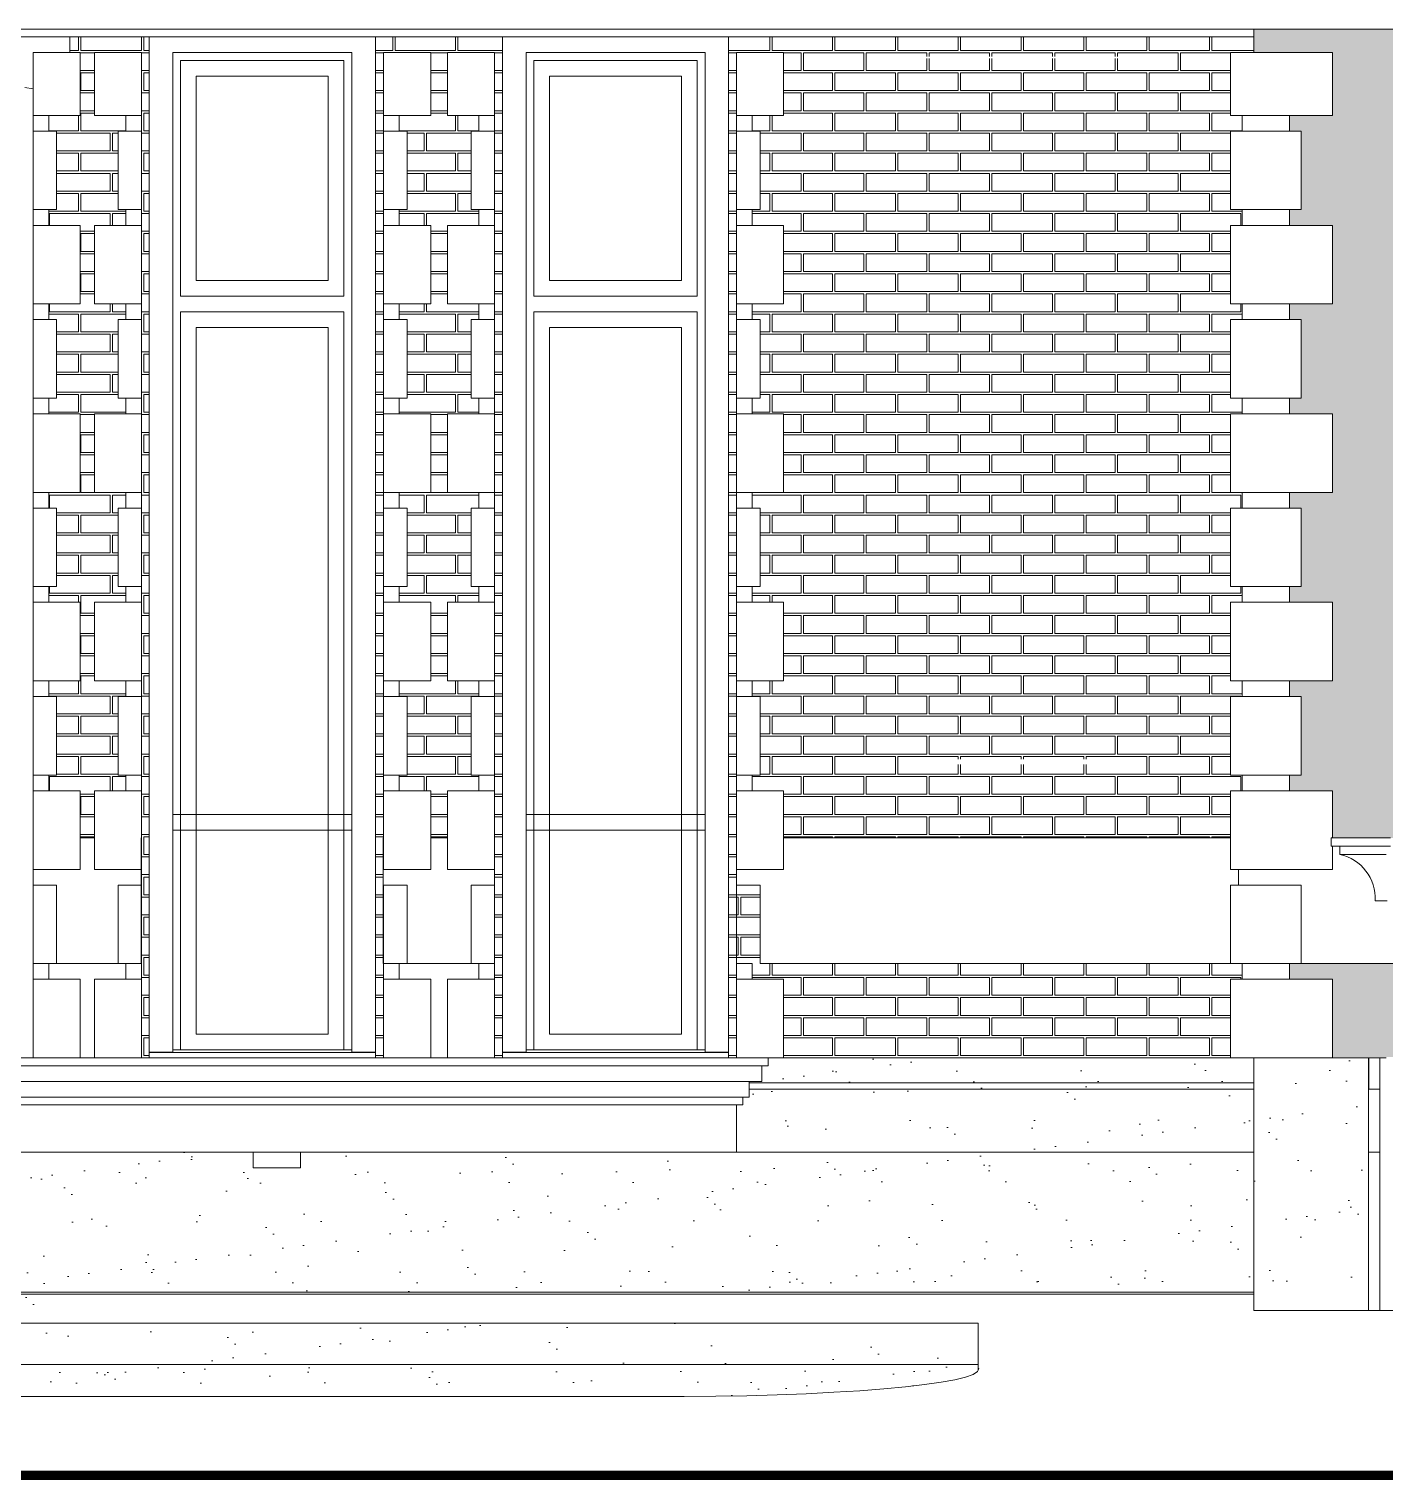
# Model space of a CAD drawing. Header units: millimetres. Extents: x 1177761 to 1329492, y 746793 to 827002.
# Drawn here: x 1187427 to 1191743, y 810381 to 815000 of the extents above; entities that cross this region are included whole.
import ezdxf

# ---------------------------------------------------------------- set-up
doc = ezdxf.new("R2010")
doc.units = ezdxf.units.MM
doc.layers.add('wall', color=5, linetype='Continuous', lineweight=30)
pattern_1 = [(0, (-270908.16, 1431884.34), (100, 64), [192.5, -7.5]), (0, (-271008.16, 1431891.84), (100, 64), [192.5, -7.5]), (90, (-270908.16, 1431884.34), (-100, 64), [-71.5, 56.5]), (90, (-270915.66, 1431884.34), (-100, 64), [-71.5, 56.5])]

msp = doc.modelspace()

# ---------------------------------------------------------------- hatches: boundary and pattern name
at = {"layer": 'wall', "lineweight": 20, "ltscale": 2}
h = msp.add_hatch(dxfattribs=at)
h.set_pattern_fill('AR18', color=251, scale=20, style=0)
h.set_pattern_definition(pattern_1)
h.paths.add_polyline_path([(1196956.4, 814074.8), (1196993.9, 814074.8), (1196993.9, 814124.8), (1196856.4, 814124.8), (1196856.4, 814374.8), (1196993.9, 814374.8), (1196993.9, 814424.8), (1196956.4, 814424.8), (1196956.4, 814674.8), (1196993.9, 814674.8), (1196993.9, 814724.8), (1196856.4, 814724.8), (1196856.4, 814924.8), (1197106.2, 814924.8), (1197106.2, 814999.8), (1196331.3, 814999.8), (1196331.3, 814924.8), (1196357, 814924.8), (1196432.2, 814924.8), (1196432.2, 814824.8), (1196360.5, 814824.8), (1196360.5, 814774.8), (1196394.6, 814774.8), (1196394.6, 814524.8), (1196360.5, 814524.8), (1196360.5, 814474.8), (1196432.2, 814474.8), (1196432.2, 814224.8), (1196360.5, 814224.8), (1196360.5, 814174.8), (1196394.6, 814174.8), (1196394.6, 813924.8), (1196360.5, 813924.8), (1196360.5, 813874.8), (1196432.2, 813874.8), (1196432.2, 813624.8), (1196360.5, 813624.8), (1196360.5, 813574.8), (1196394.6, 813574.8), (1196394.6, 813324.8), (1196360.5, 813324.8), (1196360.5, 813274.8), (1196432.2, 813274.8), (1196432.2, 813024.8), (1196360.5, 813024.8), (1196360.5, 812974.8), (1196394.6, 812974.8), (1196394.6, 812724.8), (1196360.5, 812724.8), (1196360.5, 812674.8), (1196432.2, 812674.8), (1196432.2, 812424.8), (1196434.1, 812424.8), (1196464.1, 812424.8), (1196493.2, 812424.8), (1196521.4, 812424.8), (1196548.8, 812424.8), (1196575.2, 812424.8), (1196600.7, 812424.8), (1196625.3, 812424.8), (1196649, 812424.8), (1196671.7, 812424.8), (1196693.5, 812424.8), (1196714.3, 812424.8), (1196734.2, 812424.8), (1196753.1, 812424.8), (1196771, 812424.8), (1196787.9, 812424.8), (1196803.9, 812424.8), (1196818.8, 812424.8), (1196832.7, 812424.8), (1196845.6, 812424.8), (1196856.4, 812424.8), (1196856.4, 812574.8), (1196993.9, 812574.8), (1196993.9, 812624.8), (1196956.4, 812624.8), (1196956.4, 812874.8), (1196993.9, 812874.8), (1196993.9, 812924.8), (1196856.4, 812924.8), (1196856.4, 813174.8), (1196993.9, 813174.8), (1196993.9, 813224.8), (1196956.4, 813224.8), (1196956.4, 813474.8), (1196993.9, 813474.8), (1196993.9, 813524.8), (1196856.4, 813524.8), (1196856.4, 813774.8), (1196993.9, 813774.8), (1196993.9, 813824.8), (1196956.4, 813824.8)])
h.paths.add_polyline_path([(1196856.4, 811974.8), (1196993.9, 811974.8), (1196993.9, 812024.8), (1196956.4, 812024.8), (1196636.5, 812024.8), (1195955, 812024.8, -0.044288), (1195822.7, 811727.8), (1196856.4, 811727.8)])
h.paths.add_polyline_path([(1195955, 812024.8), (1195488.4, 812024.8), (1195463.4, 812024.8), (1195299.4, 812024.8), (1195299.4, 811974.8), (1195400.1, 811974.8), (1195400.1, 811727.8), (1195822.7, 811727.8, 0.044288)])
h.paths.add_polyline_path([(1195454.2, 813574.8), (1195478.3, 813574.8), (1195487.4, 813574.8), (1195487.4, 813624.8), (1195413.4, 813624.8), (1195400.1, 813624.8), (1195400.1, 813524.8), (1195299.4, 813524.8), (1195299.4, 813474.8), (1195333, 813474.8), (1195333, 813224.8), (1195299.4, 813224.8), (1195299.4, 813174.8), (1195388.3, 813174.8), (1195388.3, 813274.8), (1195413.4, 813274.8), (1195487.4, 813274.8), (1195487.4, 813324.8), (1195478.3, 813324.8), (1195454.2, 813324.8)])
h.paths.add_polyline_path([(1195454.2, 812974.8), (1195478.3, 812974.8), (1195487.4, 812974.8), (1195487.4, 813024.8), (1195413.4, 813024.8), (1195400.1, 813024.8), (1195400.1, 812924.8), (1195299.4, 812924.8), (1195299.4, 812874.8), (1195333, 812874.8), (1195333, 812624.8), (1195299.4, 812624.8), (1195299.4, 812574.8), (1195388.3, 812574.8), (1195388.3, 812674.8), (1195413.4, 812674.8), (1195487.4, 812674.8), (1195487.4, 812724.8), (1195478.3, 812724.8), (1195454.2, 812724.8)])
h.paths.add_polyline_path([(1195454.2, 814174.8), (1195478.3, 814174.8), (1195487.4, 814174.8), (1195487.4, 814224.8), (1195413.4, 814224.8), (1195400.1, 814224.8), (1195400.1, 814124.8), (1195299.4, 814124.8), (1195299.4, 814074.8), (1195333, 814074.8), (1195333, 813824.8), (1195299.4, 813824.8), (1195299.4, 813774.8), (1195388.3, 813774.8), (1195388.3, 813874.8), (1195413.4, 813874.8), (1195487.4, 813874.8), (1195487.4, 813924.8), (1195478.3, 813924.8), (1195454.2, 813924.8)])
h.paths.add_polyline_path([(1195454.2, 814774.8), (1195478.3, 814774.8), (1195487.4, 814774.8), (1195487.4, 814824.8), (1195413.4, 814824.8), (1195400.1, 814824.8), (1195400.1, 814724.8), (1195299.4, 814724.8), (1195299.4, 814674.8), (1195333, 814674.8), (1195333, 814424.8), (1195299.4, 814424.8), (1195299.4, 814374.8), (1195388.3, 814374.8), (1195388.3, 814474.8), (1195413.4, 814474.8), (1195487.4, 814474.8), (1195487.4, 814524.8), (1195478.3, 814524.8), (1195454.2, 814524.8)])
h.paths.add_polyline_path([(1193099.4, 814674.8), (1193132.9, 814674.8), (1193132.9, 814724.8), (1193032.2, 814724.8), (1193032.2, 814824.8), (1193019, 814824.8), (1192945, 814824.8), (1192945, 814774.8), (1192954.1, 814774.8), (1192978.2, 814774.8), (1192978.2, 814524.8), (1192954.1, 814524.8), (1192945, 814524.8), (1192945, 814474.8), (1193019, 814474.8), (1193044, 814474.8), (1193044, 814374.8), (1193132.9, 814374.8), (1193132.9, 814424.8), (1193099.4, 814424.8)])
h.paths.add_polyline_path([(1193099.4, 814074.8), (1193132.9, 814074.8), (1193132.9, 814124.8), (1193032.2, 814124.8), (1193032.2, 814224.8), (1193019, 814224.8), (1192945, 814224.8), (1192945, 814174.8), (1192954.1, 814174.8), (1192978.2, 814174.8), (1192978.2, 813924.8), (1192954.1, 813924.8), (1192945, 813924.8), (1192945, 813874.8), (1193019, 813874.8), (1193044, 813874.8), (1193044, 813774.8), (1193132.9, 813774.8), (1193132.9, 813824.8), (1193099.4, 813824.8)])
h.paths.add_polyline_path([(1193099.4, 813474.8), (1193132.9, 813474.8), (1193132.9, 813524.8), (1193032.2, 813524.8), (1193032.2, 813624.8), (1193019, 813624.8), (1192945, 813624.8), (1192945, 813574.8), (1192954.1, 813574.8), (1192978.2, 813574.8), (1192978.2, 813324.8), (1192954.1, 813324.8), (1192945, 813324.8), (1192945, 813274.8), (1193019, 813274.8), (1193044, 813274.8), (1193044, 813174.8), (1193132.9, 813174.8), (1193132.9, 813224.8), (1193099.4, 813224.8)])
h.paths.add_polyline_path([(1193099.4, 812874.8), (1193132.9, 812874.8), (1193132.9, 812924.8), (1193032.2, 812924.8), (1193032.2, 813024.8), (1193019, 813024.8), (1192945, 813024.8), (1192945, 812974.8), (1192954.1, 812974.8), (1192978.2, 812974.8), (1192978.2, 812724.8), (1192954.1, 812724.8), (1192945, 812724.8), (1192945, 812674.8), (1193019, 812674.8), (1193044, 812674.8), (1193044, 812574.8), (1193132.9, 812574.8), (1193132.9, 812624.8), (1193099.4, 812624.8)])
h.paths.add_polyline_path([(1192071.9, 812724.8), (1192037.7, 812724.8), (1192037.7, 812974.8), (1192071.9, 812974.8), (1192071.9, 813024.8), (1192000.2, 813024.8), (1192000.2, 813274.8), (1192071.9, 813274.8), (1192071.9, 813324.8), (1192037.7, 813324.8), (1192037.7, 813574.8), (1192071.9, 813574.8), (1192071.9, 813624.8), (1192000.2, 813624.8), (1192000.2, 813874.8), (1192071.9, 813874.8), (1192071.9, 813924.8), (1192037.7, 813924.8), (1192037.7, 814174.8), (1192071.9, 814174.8), (1192071.9, 814224.8), (1192000.2, 814224.8), (1192000.2, 814474.8), (1192071.9, 814474.8), (1192071.9, 814524.8), (1192037.7, 814524.8), (1192037.7, 814774.8), (1192071.9, 814774.8), (1192071.9, 814824.8), (1192000.2, 814824.8), (1192000.2, 814924.8), (1192075.3, 814924.8), (1192101.6, 814924.8), (1192101.6, 814999.7), (1192072.2, 814999.7), (1192043.1, 814999.7), (1192014.9, 814999.7), (1191987.4, 814999.7), (1191960.8, 814999.7), (1191935.1, 814999.7), (1191910.2, 814999.7), (1191910.2, 814999.8), (1191326, 814999.8), (1191326, 814974.9), (1191326, 814924.8), (1191576.2, 814924.8), (1191576.2, 814724.8), (1191438.7, 814724.8), (1191438.7, 814674.8), (1191476.2, 814674.8), (1191476.2, 814424.8), (1191438.7, 814424.8), (1191438.7, 814374.8), (1191576.2, 814374.8), (1191576.2, 814124.8), (1191438.7, 814124.8), (1191438.7, 814074.8), (1191476.2, 814074.8), (1191476.2, 813824.8), (1191438.7, 813824.8), (1191438.7, 813774.8), (1191576.2, 813774.8), (1191576.2, 813524.8), (1191438.7, 813524.8), (1191438.7, 813474.8), (1191476.2, 813474.8), (1191476.2, 813224.8), (1191438.7, 813224.8), (1191438.7, 813174.8), (1191576.2, 813174.8), (1191576.2, 812924.8), (1191438.7, 812924.8), (1191438.7, 812874.8), (1191476.2, 812874.8), (1191476.2, 812624.8), (1191438.7, 812624.8), (1191438.7, 812574.8), (1191576.2, 812574.8), (1191576.2, 812424.8), (1191586.7, 812424.8), (1191599.6, 812424.8), (1191613.6, 812424.8), (1191628.5, 812424.8), (1191644.4, 812424.8), (1191661.3, 812424.8), (1191679.3, 812424.8), (1191698.1, 812424.8), (1191718, 812424.8), (1191738.8, 812424.8), (1191760.6, 812424.8), (1191783.4, 812424.8), (1191807, 812424.8), (1191831.6, 812424.8), (1191857.2, 812424.8), (1191883.6, 812424.8), (1191910.9, 812424.8), (1191939.1, 812424.8), (1191968.3, 812424.8), (1192000.2, 812424.8), (1192000.2, 812674.8), (1192071.9, 812674.8)])
h.paths.add_polyline_path([(1192476.2, 812024.8), (1191755.6, 812024.8), (1191476.2, 812024.8), (1191438.7, 812024.8), (1191438.7, 811974.8), (1191576.2, 811974.8), (1191576.2, 811727.8), (1192608.5, 811727.8, -0.044288)])
h.paths.add_polyline_path([(1193032.2, 811974.8), (1193132.9, 811974.8), (1193132.9, 812024.8), (1192968.1, 812024.8), (1192943.1, 812024.8), (1192476.2, 812024.8, 0.044288), (1192608.5, 811727.8), (1193032.2, 811727.8)])
h = msp.add_hatch(dxfattribs=at)
h.set_pattern_fill('AR18', color=251, scale=20, style=0)
h.set_pattern_definition(pattern_1)
h.paths.add_polyline_path([(1187710.1, 814674.8), (1187735.1, 814674.8), (1187735.1, 814724.8), (1187635.1, 814724.8), (1187635.1, 814924.8), (1187785.1, 814924.8), (1187785.1, 814724.8), (1187785.1, 814674.8), (1187785.1, 814424.8), (1187785.1, 814374.8), (1187785.1, 814124.8), (1187785.1, 814074.8), (1187785.1, 813824.8), (1187785.1, 813774.8), (1187785.1, 813524.8), (1187785.1, 813474.8), (1187785.1, 813224.8), (1187785.1, 813174.8), (1187785.1, 812924.8), (1187785.1, 812874.8), (1187785.1, 812624.8), (1187785.1, 812574.8), (1187785.1, 812324.8), (1187785.1, 812274.8), (1187785.1, 812024.8), (1187785.1, 811974.8), (1187785.1, 811727.8), (1187809, 811727.8), (1187809, 811742), (1187809, 814974.9), (1187556.2, 814974.9), (1187556.2, 814924.8), (1187589.3, 814924.8), (1187589.3, 814724.8), (1187489.3, 814724.8), (1187489.3, 814674.8), (1187514.3, 814674.8), (1187514.3, 814424.8), (1187489.3, 814424.8), (1187489.3, 814374.8), (1187589.3, 814374.8), (1187589.3, 814124.8), (1187489.3, 814124.8), (1187489.3, 814074.8), (1187514.3, 814074.8), (1187514.3, 813824.8), (1187489.3, 813824.8), (1187489.3, 813774.8), (1187589.3, 813774.8), (1187589.3, 813524.8), (1187489.3, 813524.8), (1187489.3, 813474.8), (1187514.3, 813474.8), (1187514.3, 813224.8), (1187489.3, 813224.8), (1187489.3, 813174.8), (1187589.3, 813174.8), (1187589.3, 812924.8), (1187489.3, 812924.8), (1187489.3, 812874.8), (1187514.3, 812874.8), (1187514.3, 812624.8), (1187489.3, 812624.8), (1187489.3, 812574.8), (1187589.3, 812574.8), (1187589.3, 812424.8), (1187635.1, 812424.8), (1187635.1, 812574.8), (1187735.1, 812574.8), (1187735.1, 812624.8), (1187710.1, 812624.8), (1187710.1, 812874.8), (1187735.1, 812874.8), (1187735.1, 812924.8), (1187635.1, 812924.8), (1187635.1, 813174.8), (1187735.1, 813174.8), (1187735.1, 813224.8), (1187710.1, 813224.8), (1187710.1, 813474.8), (1187735.1, 813474.8), (1187735.1, 813524.8), (1187635.1, 813524.8), (1187635.1, 813774.8), (1187735.1, 813774.8), (1187735.1, 813824.8), (1187710.1, 813824.8), (1187710.1, 814074.8), (1187735.1, 814074.8), (1187735.1, 814124.8), (1187635.1, 814124.8), (1187635.1, 814374.8), (1187735.1, 814374.8), (1187735.1, 814424.8), (1187710.1, 814424.8)])
h.paths.add_polyline_path([(1188833.6, 814674.8), (1188858.6, 814674.8), (1188858.6, 814724.8), (1188758.6, 814724.8), (1188758.6, 814924.8), (1188908.6, 814924.8), (1188908.6, 814724.8), (1188908.6, 814674.8), (1188908.6, 814424.8), (1188908.6, 814374.8), (1188908.6, 814124.8), (1188908.6, 814074.8), (1188908.6, 813824.8), (1188908.6, 813774.8), (1188908.6, 813524.8), (1188908.6, 813474.8), (1188908.6, 813224.8), (1188908.6, 813174.8), (1188908.6, 812924.8), (1188908.6, 812874.8), (1188908.6, 812624.8), (1188908.6, 812574.8), (1188908.6, 812324.8), (1188908.6, 812274.8), (1188908.6, 812024.8), (1188908.6, 811974.8), (1188908.6, 811727.8), (1188933.6, 811727.8), (1188933.6, 811742), (1188933.6, 814974.9), (1188529, 814974.9), (1188529, 811742.5), (1188529, 811727.8), (1188555.2, 811727.8), (1188555.2, 811974.8), (1188555.2, 812024.8), (1188553.8, 812024.8), (1188553.8, 812424.8), (1188555.2, 812424.8), (1188555.2, 812574.8), (1188555.2, 812624.8), (1188555.2, 812874.8), (1188555.2, 812924.8), (1188555.2, 813174.8), (1188555.2, 813224.8), (1188555.2, 813474.8), (1188555.2, 813524.8), (1188555.2, 813774.8), (1188555.2, 813824.8), (1188555.2, 814074.8), (1188555.2, 814124.8), (1188555.2, 814374.8), (1188555.2, 814424.8), (1188555.2, 814674.8), (1188555.2, 814724.8), (1188555.2, 814924.8), (1188705.2, 814924.8), (1188705.2, 814724.8), (1188605.2, 814724.8), (1188605.2, 814674.8), (1188630.2, 814674.8), (1188630.2, 814424.8), (1188605.2, 814424.8), (1188605.2, 814374.8), (1188705.2, 814374.8), (1188705.2, 814124.8), (1188605.2, 814124.8), (1188605.2, 814074.8), (1188630.2, 814074.8), (1188630.2, 813824.8), (1188605.2, 813824.8), (1188605.2, 813774.8), (1188705.2, 813774.8), (1188705.2, 813524.8), (1188605.2, 813524.8), (1188605.2, 813474.8), (1188630.2, 813474.8), (1188630.2, 813224.8), (1188605.2, 813224.8), (1188605.2, 813174.8), (1188705.2, 813174.8), (1188705.2, 812924.8), (1188605.2, 812924.8), (1188605.2, 812874.8), (1188630.2, 812874.8), (1188630.2, 812624.8), (1188605.2, 812624.8), (1188605.2, 812574.8), (1188705.2, 812574.8), (1188705.2, 812424.8), (1188758.6, 812424.8), (1188758.6, 812574.8), (1188858.6, 812574.8), (1188858.6, 812624.8), (1188833.6, 812624.8), (1188833.6, 812874.8), (1188858.6, 812874.8), (1188858.6, 812924.8), (1188758.6, 812924.8), (1188758.6, 813174.8), (1188858.6, 813174.8), (1188858.6, 813224.8), (1188833.6, 813224.8), (1188833.6, 813474.8), (1188858.6, 813474.8), (1188858.6, 813524.8), (1188758.6, 813524.8), (1188758.6, 813774.8), (1188858.6, 813774.8), (1188858.6, 813824.8), (1188833.6, 813824.8), (1188833.6, 814074.8), (1188858.6, 814074.8), (1188858.6, 814124.8), (1188758.6, 814124.8), (1188758.6, 814374.8), (1188858.6, 814374.8), (1188858.6, 814424.8), (1188833.6, 814424.8)])
h = msp.add_hatch(dxfattribs=at)
h.set_pattern_fill('AR18', color=251, scale=20, style=0)
h.set_pattern_definition(pattern_1)
h.paths.add_polyline_path([(1191251.2, 813774.8), (1191288.7, 813774.8), (1191288.7, 813824.8), (1191251.2, 813824.8), (1191251.2, 814074.8), (1191288.7, 814074.8), (1191288.7, 814124.8), (1191251.2, 814124.8), (1191251.2, 814374.8), (1191288.7, 814374.8), (1191288.7, 814424.8), (1191251.2, 814424.8), (1191251.2, 814674.8), (1191288.7, 814674.8), (1191288.7, 814724.8), (1191251.2, 814724.8), (1191251.2, 814924.8), (1191326, 814924.8), (1191326, 814974.9), (1189653.6, 814974.9), (1189653.6, 811742.5), (1189653.6, 811727.8), (1189678.7, 811727.8), (1189678.7, 811974.8), (1189678.7, 812024.8), (1189678.7, 812274.8), (1189678.7, 812324.8), (1189678.7, 812574.8), (1189678.7, 812624.8), (1189678.7, 812874.8), (1189678.7, 812924.8), (1189678.7, 813174.8), (1189678.7, 813224.8), (1189678.7, 813474.8), (1189678.7, 813524.8), (1189678.7, 813774.8), (1189678.7, 813824.8), (1189678.7, 814074.8), (1189678.7, 814124.8), (1189678.7, 814374.8), (1189678.7, 814424.8), (1189678.7, 814674.8), (1189678.7, 814724.8), (1189678.7, 814924.8), (1189828.7, 814924.8), (1189828.7, 814724.8), (1189728.7, 814724.8), (1189728.7, 814674.8), (1189753.7, 814674.8), (1189753.7, 814424.8), (1189728.7, 814424.8), (1189728.7, 814374.8), (1189828.7, 814374.8), (1189828.7, 814124.8), (1189728.7, 814124.8), (1189728.7, 814074.8), (1189753.7, 814074.8), (1189753.7, 813824.8), (1189728.7, 813824.8), (1189728.7, 813774.8), (1189828.7, 813774.8), (1189828.7, 813524.8), (1189728.7, 813524.8), (1189728.7, 813474.8), (1189753.7, 813474.8), (1189753.7, 813224.8), (1189728.7, 813224.8), (1189728.7, 813174.8), (1189828.7, 813174.8), (1189828.7, 812924.8), (1189728.7, 812924.8), (1189728.7, 812874.8), (1189753.7, 812874.8), (1189753.7, 812624.8), (1189728.7, 812624.8), (1189728.7, 812574.8), (1189828.7, 812574.8), (1189828.7, 812424.8), (1191251.2, 812424.8), (1191251.2, 812574.8), (1191288.7, 812574.8), (1191288.7, 812624.8), (1191251.2, 812624.8), (1191251.2, 812874.8), (1191288.7, 812874.8), (1191288.7, 812924.8), (1191251.2, 812924.8), (1191251.2, 813174.8), (1191288.7, 813174.8), (1191288.7, 813224.8), (1191251.2, 813224.8), (1191251.2, 813474.8), (1191288.7, 813474.8), (1191288.7, 813524.8), (1191251.2, 813524.8)])
h.paths.add_polyline_path([(1191251.2, 811974.8), (1191288.7, 811974.8), (1191288.7, 812024.8), (1191251.2, 812024.8), (1189753.7, 812024.8), (1189753.7, 812274.8), (1189678.7, 812274.8), (1189678.7, 812024.8), (1189728.7, 812024.8), (1189728.7, 811974.8), (1189828.7, 811974.8), (1189828.7, 811727.8), (1191251.2, 811727.8)], flags=17)
h.paths.add_polyline_path([(1190242.1, 812675.3), (1190890.8, 812675.3), (1190890.8, 812658.1), (1190242.1, 812658.1)], flags=16)
h.paths.add_polyline_path([(1190277.4, 814906.3), (1190893, 814906.3), (1190893, 814912.1), (1190277.4, 814912.1)], flags=16)
at = {"layer": 'wall', "lineweight": 20, "ltscale": 50}
h = msp.add_hatch(dxfattribs=at)
h.set_pattern_fill('AR-SAND', color=250, scale=5, style=0)
h.paths.add_polyline_path([(1190431.8, 810717.2), (1190445.9, 810726), (1190448.1, 810730.8), (1190448.1, 810736.7), (1190448.1, 810748.7), (1187615.6, 810748.9), (1187615.6, 810646.3), (1189461.2, 810646.3), (1189511.9, 810646.4), (1189612.6, 810647.4), (1189711.7, 810649.3), (1189808, 810652), (1189900.7, 810655.6), (1189988.7, 810660), (1190071.2, 810665.2), (1190147.4, 810671), (1190216.3, 810677.5), (1190277.4, 810684.6), (1190330, 810692.2), (1190373.5, 810700.2), (1190407.6, 810708.6)])
h.paths.add_polyline_path([(1187615.6, 810748.9), (1183415.6, 810749.1), (1183415.6, 810646.3), (1187615.6, 810646.3)])
h.paths.add_polyline_path([(1190448.1, 810880.1), (1187615.6, 810880.1), (1187615.6, 810748.9), (1190448.1, 810748.7)])
h.paths.add_polyline_path([(1187615.6, 810880.1), (1183415.6, 810880.1), (1183415.6, 810749.1), (1187615.6, 810748.9)])
h.paths.add_polyline_path([(1187615.6, 810972.5), (1183415.6, 810972.5), (1183415.6, 810880.1), (1187615.6, 810880.1)])
h.paths.add_polyline_path([(1187615.6, 811424.8), (1186669, 811424.8), (1183721.1, 811424.8), (1183721.1, 810978.9), (1187615.6, 810978.9)])
h.paths.add_polyline_path([(1183721.1, 811724.8), (1183415.6, 811724.8), (1183415.6, 810972.5), (1183721.1, 810972.5)])
h.paths.add_polyline_path([(1183415.6, 811724.8), (1183175.6, 811724.8), (1183111.1, 811724.8), (1183111.1, 810972.5), (1183415.6, 810972.5)])
h.paths.add_polyline_path([(1183111.1, 811303.8), (1182916.1, 811303.8), (1182916.1, 811246.8), (1182916.1, 811230.9), (1182916.1, 810972.5), (1183111.1, 810972.5)])
h.paths.add_polyline_path([(1183111.1, 811415.1), (1182916.1, 811415.1), (1182916.1, 811316.9), (1183111.1, 811316.9)])
h.paths.add_polyline_path([(1183111.1, 811724.8), (1182916.1, 811724.8), (1182916.1, 811415.1), (1183111.1, 811415.1)])
h.paths.add_polyline_path([(1191326, 811424.8), (1189679, 811424.8), (1188290.4, 811424.8), (1188290.4, 811374.8), (1188140.4, 811374.8), (1188140.4, 811424.8), (1187615.6, 811424.8), (1187615.6, 810978.9), (1187884, 810978.9), (1191326, 810978.9)])
h.paths.add_polyline_path([(1188290.4, 811424.8), (1188140.4, 811424.8), (1188140.4, 811374.8), (1188290.4, 811374.8)], flags=17)
h.paths.add_polyline_path([(1183415.6, 810880.1), (1181916, 810880.1), (1181916, 810749.2), (1183415.6, 810749.1)])
h = msp.add_hatch(dxfattribs=at)
h.set_pattern_fill('AR-SAND', color=250, scale=5, style=0)
h.paths.add_polyline_path([(1191326, 811624.8), (1189719, 811624.8), (1189719, 811599.8), (1189699, 811599.8), (1189699, 811574.8), (1189679, 811574.8), (1189679, 811424.8), (1191326, 811424.8)])
h.paths.add_polyline_path([(1191326, 811724.8), (1191251.2, 811724.8), (1189828.7, 811724.8), (1189779, 811724.8), (1189779, 811699.8), (1189759, 811699.8), (1189759, 811649.8), (1189719, 811649.8), (1189719, 811644.8), (1191326, 811644.8)])
h.paths.add_polyline_path([(1186669, 811574.8), (1186649, 811574.8), (1186649, 811599.8), (1186629, 811599.8), (1186629, 811624.8), (1183721.1, 811624.8), (1183721.1, 811424.8), (1186669, 811424.8)])
h.paths.add_polyline_path([(1186589, 811699.8), (1186569, 811699.8), (1186569, 811724.8), (1186518.7, 811724.8), (1183721.1, 811724.8), (1183721.1, 811624.8), (1186629, 811624.8), (1186629, 811649.8), (1186589, 811649.8)])
h.paths.add_polyline_path([(1191326, 811644.8), (1189719, 811644.8), (1189719, 811624.8), (1191326, 811624.8)])
h.paths.add_polyline_path([(1191690, 811724.8), (1191576.2, 811724.8), (1191326, 811724.8), (1191326, 811644.8), (1191326, 810972.5), (1191326, 810920), (1191690, 810920)])

# ---------------------------------------------------------------- linework, layer by layer
at = {"layer": 'wall', "color": 250, "lineweight": 20, "ltscale": 50}
for p, q in [((1191670.3, 814999.8), (1191169.2, 814999.8)), ((1191326, 814924.8), (1191326, 814999.8)), ((1187556.2, 814924.8), (1187556.2, 814974.9)), ((1187809, 811742.5), (1187809, 814974.9)), ((1188529, 814974.9), (1188529, 811742.5)), ((1188933.6, 811742.5), (1188933.6, 814974.9)), ((1189653.6, 814974.9), (1189653.6, 811742.5)), ((1187439.3, 814724.8), (1187439.3, 814924.8)), ((1187439.3, 814924.8), (1187589.3, 814924.8)), ((1187589.3, 814724.8), (1187589.3, 814924.8)), ((1187635.1, 814724.8), (1187635.1, 814924.8)), ((1187785.1, 814924.8), (1187635.1, 814924.8)), ((1187785.1, 814724.8), (1187785.1, 814924.8)), ((1187884, 814924.8), (1187884, 811742.5)), ((1188454, 814924.8), (1187884, 814924.8)), ((1188454, 811742.5), (1188454, 814924.8)), ((1188555.2, 814724.8), (1188555.2, 814924.8)), ((1188555.2, 814924.8), (1188705.2, 814924.8)), ((1188705.2, 814724.8), (1188705.2, 814924.8)), ((1188758.6, 814724.8), (1188758.6, 814924.8)), ((1188908.6, 814924.8), (1188758.6, 814924.8)), ((1188908.6, 814724.8), (1188908.6, 814924.8)), ((1189008.6, 814924.8), (1189008.6, 811742.5)), ((1189578.6, 814924.8), (1189008.6, 814924.8)), ((1189578.6, 811742.5), (1189578.6, 814924.8)), ((1189678.7, 814724.8), (1189678.7, 814924.8)), ((1189678.7, 814924.8), (1189828.7, 814924.8)), ((1189828.7, 814724.8), (1189828.7, 814924.8)), ((1191251.2, 814724.8), (1191251.2, 814924.8)), ((1191251.2, 814924.8), (1191576.2, 814924.8)), ((1191576.2, 814724.8), (1191576.2, 814924.8)), ((1187909, 814149.8), (1187909, 814899.8)), ((1187909, 814899.8), (1188429, 814899.8)), ((1188429, 814899.8), (1188429, 814149.8)), ((1189033.6, 814149.8), (1189033.6, 814899.8)), ((1189033.6, 814899.8), (1189553.6, 814899.8)), ((1189553.6, 814899.8), (1189553.6, 814149.8)), ((1187413.7, 814813.8), (1187439.3, 814808.9)), ((1188379, 814849.8), (1187959, 814849.8)), ((1187959, 814849.8), (1187959, 814199.8)), ((1188379, 814199.8), (1188379, 814849.8)), ((1189503.6, 814849.8), (1189083.6, 814849.8)), ((1189083.6, 814849.8), (1189083.6, 814199.8)), ((1189503.6, 814199.8), (1189503.6, 814849.8)), ((1187439.3, 814674.8), (1187439.3, 814724.8)), ((1187589.3, 814724.8), (1187439.3, 814724.8)), ((1187489.3, 814674.8), (1187489.3, 814724.8)), ((1187635.1, 814724.8), (1187785.1, 814724.8)), ((1187735.1, 814674.8), (1187735.1, 814724.8)), ((1187785.1, 814674.8), (1187785.1, 814724.8)), ((1188555.2, 814674.8), (1188555.2, 814724.8)), ((1188705.2, 814724.8), (1188555.2, 814724.8)), ((1188605.2, 814674.8), (1188605.2, 814724.8)), ((1188758.6, 814724.8), (1188908.6, 814724.8)), ((1188858.6, 814674.8), (1188858.6, 814724.8)), ((1188908.6, 814674.8), (1188908.6, 814724.8)), ((1189678.7, 814674.8), (1189678.7, 814724.8)), ((1189828.7, 814724.8), (1189678.7, 814724.8)), ((1189728.7, 814674.8), (1189728.7, 814724.8)), ((1191576.2, 814724.8), (1191251.2, 814724.8)), ((1191288.7, 814674.8), (1191288.7, 814724.8)), ((1191438.7, 814674.8), (1191438.7, 814724.8)), ((1187514.3, 814674.8), (1187439.3, 814674.8)), ((1187439.3, 814424.8), (1187439.3, 814674.8)), ((1187514.3, 814424.8), (1187514.3, 814674.8)), ((1187710.1, 814674.8), (1187785.1, 814674.8)), ((1187710.1, 814424.8), (1187710.1, 814674.8)), ((1187785.1, 814424.8), (1187785.1, 814674.8)), ((1188630.2, 814674.8), (1188555.2, 814674.8)), ((1188555.2, 814424.8), (1188555.2, 814674.8)), ((1188630.2, 814424.8), (1188630.2, 814674.8)), ((1188833.6, 814674.8), (1188908.6, 814674.8)), ((1188833.6, 814424.8), (1188833.6, 814674.8)), ((1188908.6, 814424.8), (1188908.6, 814674.8)), ((1189753.7, 814674.8), (1189678.7, 814674.8)), ((1189678.7, 814424.8), (1189678.7, 814674.8)), ((1189753.7, 814424.8), (1189753.7, 814674.8)), ((1191476.2, 814674.8), (1191251.2, 814674.8)), ((1191251.2, 814424.8), (1191251.2, 814674.8)), ((1191476.2, 814424.8), (1191476.2, 814674.8)), ((1187439.3, 814374.8), (1187439.3, 814424.8)), ((1187514.3, 814424.8), (1187439.3, 814424.8)), ((1187489.3, 814374.8), (1187489.3, 814424.8)), ((1187710.1, 814424.8), (1187785.1, 814424.8)), ((1187735.1, 814374.8), (1187735.1, 814424.8)), ((1187785.1, 814374.8), (1187785.1, 814424.8)), ((1188555.2, 814374.8), (1188555.2, 814424.8)), ((1188630.2, 814424.8), (1188555.2, 814424.8)), ((1188605.2, 814374.8), (1188605.2, 814424.8)), ((1188833.6, 814424.8), (1188908.6, 814424.8)), ((1188858.6, 814374.8), (1188858.6, 814424.8)), ((1188908.6, 814374.8), (1188908.6, 814424.8)), ((1189678.7, 814374.8), (1189678.7, 814424.8)), ((1189753.7, 814424.8), (1189678.7, 814424.8)), ((1189728.7, 814374.8), (1189728.7, 814424.8)), ((1191476.2, 814424.8), (1191251.2, 814424.8)), ((1191288.7, 814374.8), (1191288.7, 814424.8)), ((1191438.7, 814374.8), (1191438.7, 814424.8)), ((1187589.3, 814374.8), (1187439.3, 814374.8)), ((1187439.3, 814124.8), (1187439.3, 814374.8)), ((1187589.3, 814124.8), (1187589.3, 814374.8)), ((1187635.1, 814374.8), (1187785.1, 814374.8)), ((1187635.1, 814124.8), (1187635.1, 814374.8)), ((1187785.1, 814124.8), (1187785.1, 814374.8)), ((1188705.2, 814374.8), (1188555.2, 814374.8)), ((1188555.2, 814124.8), (1188555.2, 814374.8)), ((1188705.2, 814124.8), (1188705.2, 814374.8)), ((1188758.6, 814374.8), (1188908.6, 814374.8)), ((1188758.6, 814124.8), (1188758.6, 814374.8)), ((1188908.6, 814124.8), (1188908.6, 814374.8)), ((1189828.7, 814374.8), (1189678.7, 814374.8)), ((1189678.7, 814124.8), (1189678.7, 814374.8)), ((1189828.7, 814124.8), (1189828.7, 814374.8)), ((1191576.2, 814374.8), (1191251.2, 814374.8)), ((1191251.2, 814124.8), (1191251.2, 814374.8)), ((1191576.2, 814124.8), (1191576.2, 814374.8)), ((1187959, 814199.8), (1188379, 814199.8)), ((1189083.6, 814199.8), (1189503.6, 814199.8)), ((1187439.3, 814074.8), (1187439.3, 814124.8)), ((1187589.3, 814124.8), (1187439.3, 814124.8)), ((1187489.3, 814074.8), (1187489.3, 814124.8)), ((1187635.1, 814124.8), (1187785.1, 814124.8)), ((1187735.1, 814074.8), (1187735.1, 814124.8)), ((1187785.1, 814074.8), (1187785.1, 814124.8)), ((1188429, 814149.8), (1187909, 814149.8)), ((1188555.2, 814074.8), (1188555.2, 814124.8)), ((1188705.2, 814124.8), (1188555.2, 814124.8)), ((1188605.2, 814074.8), (1188605.2, 814124.8)), ((1188758.6, 814124.8), (1188908.6, 814124.8)), ((1188858.6, 814074.8), (1188858.6, 814124.8)), ((1188908.6, 814074.8), (1188908.6, 814124.8)), ((1189553.6, 814149.8), (1189033.6, 814149.8)), ((1189678.7, 814074.8), (1189678.7, 814124.8)), ((1189828.7, 814124.8), (1189678.7, 814124.8)), ((1189728.7, 814074.8), (1189728.7, 814124.8)), ((1191576.2, 814124.8), (1191251.2, 814124.8)), ((1191288.7, 814074.8), (1191288.7, 814124.8)), ((1191438.7, 814074.8), (1191438.7, 814124.8)), ((1187514.3, 814074.8), (1187439.3, 814074.8)), ((1187439.3, 813824.8), (1187439.3, 814074.8)), ((1187514.3, 813824.8), (1187514.3, 814074.8)), ((1187710.1, 814074.8), (1187785.1, 814074.8)), ((1187710.1, 813824.8), (1187710.1, 814074.8)), ((1187785.1, 813824.8), (1187785.1, 814074.8)), ((1187909, 811749.8), (1187909, 814099.8)), ((1187909, 814099.8), (1188429, 814099.8)), ((1188429, 814099.8), (1188429, 811749.8)), ((1188630.2, 814074.8), (1188555.2, 814074.8)), ((1188555.2, 813824.8), (1188555.2, 814074.8)), ((1188630.2, 813824.8), (1188630.2, 814074.8)), ((1188833.6, 814074.8), (1188908.6, 814074.8)), ((1188833.6, 813824.8), (1188833.6, 814074.8)), ((1188908.6, 813824.8), (1188908.6, 814074.8)), ((1189033.6, 811749.8), (1189033.6, 814099.8)), ((1189033.6, 814099.8), (1189553.6, 814099.8)), ((1189553.6, 814099.8), (1189553.6, 811749.8)), ((1189753.7, 814074.8), (1189678.7, 814074.8)), ((1189678.7, 813824.8), (1189678.7, 814074.8)), ((1189753.7, 813824.8), (1189753.7, 814074.8)), ((1191476.2, 814074.8), (1191251.2, 814074.8)), ((1191251.2, 813824.8), (1191251.2, 814074.8)), ((1191476.2, 813824.8), (1191476.2, 814074.8)), ((1188379, 814049.8), (1187959, 814049.8)), ((1187959, 814049.8), (1187959, 811799.8)), ((1188379, 811799.8), (1188379, 814049.8)), ((1189503.6, 814049.8), (1189083.6, 814049.8)), ((1189083.6, 814049.8), (1189083.6, 811799.8)), ((1189503.6, 811799.8), (1189503.6, 814049.8)), ((1187439.3, 813774.8), (1187439.3, 813824.8)), ((1187514.3, 813824.8), (1187439.3, 813824.8)), ((1187489.3, 813774.8), (1187489.3, 813824.8)), ((1187710.1, 813824.8), (1187785.1, 813824.8)), ((1187735.1, 813774.8), (1187735.1, 813824.8)), ((1187785.1, 813774.8), (1187785.1, 813824.8)), ((1188555.2, 813774.8), (1188555.2, 813824.8)), ((1188630.2, 813824.8), (1188555.2, 813824.8)), ((1188605.2, 813774.8), (1188605.2, 813824.8)), ((1188833.6, 813824.8), (1188908.6, 813824.8)), ((1188858.6, 813774.8), (1188858.6, 813824.8)), ((1188908.6, 813774.8), (1188908.6, 813824.8)), ((1189678.7, 813774.8), (1189678.7, 813824.8)), ((1189753.7, 813824.8), (1189678.7, 813824.8)), ((1189728.7, 813774.8), (1189728.7, 813824.8)), ((1191476.2, 813824.8), (1191251.2, 813824.8)), ((1191288.7, 813774.8), (1191288.7, 813824.8)), ((1191438.7, 813774.8), (1191438.7, 813824.8)), ((1187589.3, 813774.8), (1187439.3, 813774.8)), ((1187439.3, 813524.8), (1187439.3, 813774.8)), ((1187589.3, 813524.8), (1187589.3, 813774.8)), ((1187635.1, 813774.8), (1187785.1, 813774.8)), ((1187635.1, 813524.8), (1187635.1, 813774.8)), ((1187785.1, 813524.8), (1187785.1, 813774.8)), ((1188705.2, 813774.8), (1188555.2, 813774.8)), ((1188555.2, 813524.8), (1188555.2, 813774.8)), ((1188705.2, 813524.8), (1188705.2, 813774.8)), ((1188758.6, 813774.8), (1188908.6, 813774.8)), ((1188758.6, 813524.8), (1188758.6, 813774.8)), ((1188908.6, 813524.8), (1188908.6, 813774.8)), ((1189828.7, 813774.8), (1189678.7, 813774.8)), ((1189678.7, 813524.8), (1189678.7, 813774.8)), ((1189828.7, 813524.8), (1189828.7, 813774.8)), ((1191576.2, 813774.8), (1191251.2, 813774.8)), ((1191251.2, 813524.8), (1191251.2, 813774.8)), ((1191576.2, 813524.8), (1191576.2, 813774.8)), ((1187439.3, 813474.8), (1187439.3, 813524.8)), ((1187589.3, 813524.8), (1187439.3, 813524.8)), ((1187489.3, 813474.8), (1187489.3, 813524.8)), ((1187635.1, 813524.8), (1187785.1, 813524.8)), ((1187735.1, 813474.8), (1187735.1, 813524.8)), ((1187785.1, 813474.8), (1187785.1, 813524.8)), ((1188555.2, 813474.8), (1188555.2, 813524.8)), ((1188705.2, 813524.8), (1188555.2, 813524.8)), ((1188605.2, 813474.8), (1188605.2, 813524.8)), ((1188758.6, 813524.8), (1188908.6, 813524.8)), ((1188858.6, 813474.8), (1188858.6, 813524.8)), ((1188908.6, 813474.8), (1188908.6, 813524.8)), ((1189678.7, 813474.8), (1189678.7, 813524.8)), ((1189828.7, 813524.8), (1189678.7, 813524.8)), ((1189728.7, 813474.8), (1189728.7, 813524.8)), ((1191576.2, 813524.8), (1191251.2, 813524.8)), ((1191288.7, 813474.8), (1191288.7, 813524.8)), ((1191438.7, 813474.8), (1191438.7, 813524.8)), ((1187514.3, 813474.8), (1187439.3, 813474.8)), ((1187439.3, 813224.8), (1187439.3, 813474.8)), ((1187514.3, 813224.8), (1187514.3, 813474.8)), ((1187710.1, 813474.8), (1187785.1, 813474.8)), ((1187710.1, 813224.8), (1187710.1, 813474.8)), ((1187785.1, 813224.8), (1187785.1, 813474.8)), ((1188630.2, 813474.8), (1188555.2, 813474.8)), ((1188555.2, 813224.8), (1188555.2, 813474.8)), ((1188630.2, 813224.8), (1188630.2, 813474.8)), ((1188833.6, 813474.8), (1188908.6, 813474.8)), ((1188833.6, 813224.8), (1188833.6, 813474.8)), ((1188908.6, 813224.8), (1188908.6, 813474.8)), ((1189753.7, 813474.8), (1189678.7, 813474.8)), ((1189678.7, 813224.8), (1189678.7, 813474.8)), ((1189753.7, 813224.8), (1189753.7, 813474.8)), ((1191476.2, 813474.8), (1191251.2, 813474.8)), ((1191251.2, 813224.8), (1191251.2, 813474.8)), ((1191476.2, 813224.8), (1191476.2, 813474.8)), ((1187439.3, 813174.8), (1187439.3, 813224.8)), ((1187514.3, 813224.8), (1187439.3, 813224.8)), ((1187489.3, 813174.8), (1187489.3, 813224.8)), ((1187710.1, 813224.8), (1187785.1, 813224.8)), ((1187735.1, 813174.8), (1187735.1, 813224.8)), ((1187785.1, 813174.8), (1187785.1, 813224.8)), ((1188555.2, 813174.8), (1188555.2, 813224.8)), ((1188630.2, 813224.8), (1188555.2, 813224.8)), ((1188605.2, 813174.8), (1188605.2, 813224.8)), ((1188833.6, 813224.8), (1188908.6, 813224.8)), ((1188858.6, 813174.8), (1188858.6, 813224.8)), ((1188908.6, 813174.8), (1188908.6, 813224.8)), ((1189678.7, 813174.8), (1189678.7, 813224.8)), ((1189753.7, 813224.8), (1189678.7, 813224.8)), ((1189728.7, 813174.8), (1189728.7, 813224.8)), ((1191476.2, 813224.8), (1191251.2, 813224.8)), ((1191288.7, 813174.8), (1191288.7, 813224.8)), ((1191438.7, 813174.8), (1191438.7, 813224.8)), ((1187589.3, 813174.8), (1187439.3, 813174.8)), ((1187439.3, 812924.8), (1187439.3, 813174.8)), ((1187589.3, 812924.8), (1187589.3, 813174.8)), ((1187635.1, 813174.8), (1187785.1, 813174.8)), ((1187635.1, 812924.8), (1187635.1, 813174.8)), ((1187785.1, 812924.8), (1187785.1, 813174.8)), ((1188705.2, 813174.8), (1188555.2, 813174.8)), ((1188555.2, 812924.8), (1188555.2, 813174.8)), ((1188705.2, 812924.8), (1188705.2, 813174.8)), ((1188758.6, 813174.8), (1188908.6, 813174.8)), ((1188758.6, 812924.8), (1188758.6, 813174.8)), ((1188908.6, 812924.8), (1188908.6, 813174.8)), ((1189828.7, 813174.8), (1189678.7, 813174.8)), ((1189678.7, 812924.8), (1189678.7, 813174.8)), ((1189828.7, 812924.8), (1189828.7, 813174.8)), ((1191576.2, 813174.8), (1191251.2, 813174.8)), ((1191251.2, 812924.8), (1191251.2, 813174.8)), ((1191576.2, 812924.8), (1191576.2, 813174.8)), ((1187439.3, 812874.8), (1187439.3, 812924.8)), ((1187589.3, 812924.8), (1187439.3, 812924.8)), ((1187489.3, 812874.8), (1187489.3, 812924.8)), ((1187635.1, 812924.8), (1187785.1, 812924.8)), ((1187735.1, 812874.8), (1187735.1, 812924.8)), ((1187785.1, 812874.8), (1187785.1, 812924.8)), ((1188555.2, 812874.8), (1188555.2, 812924.8)), ((1188705.2, 812924.8), (1188555.2, 812924.8)), ((1188605.2, 812874.8), (1188605.2, 812924.8)), ((1188758.6, 812924.8), (1188908.6, 812924.8)), ((1188858.6, 812874.8), (1188858.6, 812924.8)), ((1188908.6, 812874.8), (1188908.6, 812924.8)), ((1189678.7, 812874.8), (1189678.7, 812924.8)), ((1189828.7, 812924.8), (1189678.7, 812924.8)), ((1189728.7, 812874.8), (1189728.7, 812924.8)), ((1191576.2, 812924.8), (1191251.2, 812924.8)), ((1191288.7, 812874.8), (1191288.7, 812924.8)), ((1191438.7, 812874.8), (1191438.7, 812924.8)), ((1187514.3, 812874.8), (1187439.3, 812874.8)), ((1187439.3, 812624.8), (1187439.3, 812874.8)), ((1187514.3, 812624.8), (1187514.3, 812874.8)), ((1187710.1, 812874.8), (1187785.1, 812874.8)), ((1187710.1, 812624.8), (1187710.1, 812874.8)), ((1187785.1, 812624.8), (1187785.1, 812874.8)), ((1188630.2, 812874.8), (1188555.2, 812874.8)), ((1188555.2, 812624.8), (1188555.2, 812874.8)), ((1188630.2, 812624.8), (1188630.2, 812874.8)), ((1188833.6, 812874.8), (1188908.6, 812874.8)), ((1188833.6, 812624.8), (1188833.6, 812874.8)), ((1188908.6, 812624.8), (1188908.6, 812874.8)), ((1189753.7, 812874.8), (1189678.7, 812874.8)), ((1189678.7, 812624.8), (1189678.7, 812874.8)), ((1189753.7, 812624.8), (1189753.7, 812874.8)), ((1191476.2, 812874.8), (1191251.2, 812874.8)), ((1191251.2, 812624.8), (1191251.2, 812874.8)), ((1191476.2, 812624.8), (1191476.2, 812874.8)), ((1187439.3, 812574.8), (1187439.3, 812624.8)), ((1187514.3, 812624.8), (1187439.3, 812624.8)), ((1187489.3, 812574.8), (1187489.3, 812624.8)), ((1187710.1, 812624.8), (1187785.1, 812624.8)), ((1187735.1, 812574.8), (1187735.1, 812624.8)), ((1187785.1, 812574.8), (1187785.1, 812624.8)), ((1188555.2, 812574.8), (1188555.2, 812624.8)), ((1188630.2, 812624.8), (1188555.2, 812624.8)), ((1188605.2, 812574.8), (1188605.2, 812624.8)), ((1188833.6, 812624.8), (1188908.6, 812624.8)), ((1188858.6, 812574.8), (1188858.6, 812624.8)), ((1188908.6, 812574.8), (1188908.6, 812624.8)), ((1189678.7, 812574.8), (1189678.7, 812624.8)), ((1189753.7, 812624.8), (1189678.7, 812624.8)), ((1189728.7, 812574.8), (1189728.7, 812624.8)), ((1191476.2, 812624.8), (1191251.2, 812624.8)), ((1191288.7, 812574.8), (1191288.7, 812624.8)), ((1191438.7, 812574.8), (1191438.7, 812624.8)), ((1187589.3, 812574.8), (1187439.3, 812574.8)), ((1187439.3, 812324.8), (1187439.3, 812574.8)), ((1187589.3, 812324.8), (1187589.3, 812574.8)), ((1187635.1, 812574.8), (1187785.1, 812574.8)), ((1187635.1, 812324.8), (1187635.1, 812574.8)), ((1187785.1, 812324.8), (1187785.1, 812574.8)), ((1188705.2, 812574.8), (1188555.2, 812574.8)), ((1188555.2, 812324.8), (1188555.2, 812574.8)), ((1188705.2, 812324.8), (1188705.2, 812574.8)), ((1188758.6, 812574.8), (1188908.6, 812574.8)), ((1188758.6, 812324.8), (1188758.6, 812574.8)), ((1188908.6, 812324.8), (1188908.6, 812574.8)), ((1189828.7, 812574.8), (1189678.7, 812574.8)), ((1189678.7, 812324.8), (1189678.7, 812574.8)), ((1189828.7, 812324.8), (1189828.7, 812574.8)), ((1191576.2, 812574.8), (1191251.2, 812574.8)), ((1191251.2, 812324.8), (1191251.2, 812574.8)), ((1191576.2, 812424.8), (1191576.2, 812574.8)), ((1188454, 812499.8), (1187884, 812499.8)), ((1189578.6, 812499.8), (1189008.6, 812499.8)), ((1187439.4, 812024.8), (1187439.4, 812424.8)), ((1187589.3, 812424.8), (1187635.1, 812424.8)), ((1187783.1, 812424.8), (1187783.1, 812024.8)), ((1188454, 812449.8), (1187884, 812449.8)), ((1188553.8, 812024.8), (1188553.8, 812424.8)), ((1188553.8, 812424.8), (1188555.2, 812424.8)), ((1188705.2, 812424.8), (1188758.6, 812424.8)), ((1188908.6, 812424.8), (1188908.6, 812024.8)), ((1189578.6, 812449.8), (1189008.6, 812449.8)), ((1191251.2, 812424.8), (1189828.7, 812424.8)), ((1191571.7, 812424.8), (1191574.8, 812424.8)), ((1191574.8, 812424.8), (1191586.7, 812424.8)), ((1191586.7, 812424.8), (1191599.6, 812424.8)), ((1191599.6, 812424.8), (1191613.6, 812424.8)), ((1191613.6, 812424.8), (1191628.5, 812424.8)), ((1191628.5, 812424.8), (1191644.4, 812424.8)), ((1191644.4, 812424.8), (1191661.3, 812424.8)), ((1191661.3, 812424.8), (1191679.3, 812424.8)), ((1191679.3, 812424.8), (1191698.1, 812424.8)), ((1191698.1, 812424.8), (1191718, 812424.8)), ((1191718, 812424.8), (1191738.8, 812424.8)), ((1191738.8, 812424.8), (1191760.6, 812424.8)), ((1191571.7, 812398.5), (1191574.8, 812398.5)), ((1191574.8, 812398.5), (1191586.7, 812398.5)), ((1191576.2, 812324.8), (1191576.2, 812398.5)), ((1191586.7, 812398.5), (1191599.6, 812398.5)), ((1191598.8, 812372.2), (1191605.7, 812372.2)), ((1191599.6, 812398.5), (1191613.6, 812398.5)), ((1191605.7, 812372.2), (1191617.4, 812372.2)), ((1191613.6, 812398.5), (1191628.5, 812398.5)), ((1191617.4, 812372.2), (1191630.2, 812372.2)), ((1191628.5, 812398.5), (1191644.4, 812398.5)), ((1191630.2, 812372.2), (1191644, 812372.2)), ((1191644, 812372.2), (1191658.7, 812372.2)), ((1191644.4, 812398.5), (1191661.3, 812398.5)), ((1191658.7, 812372.2), (1191674.5, 812372.2)), ((1191661.3, 812398.5), (1191679.3, 812398.5)), ((1191674.5, 812372.2), (1191691.2, 812372.2)), ((1191679.3, 812398.5), (1191698.1, 812398.5)), ((1191691.2, 812372.2), (1191708.9, 812372.2)), ((1191698.1, 812398.5), (1191718, 812398.5)), ((1191708.9, 812372.2), (1191727.6, 812372.2)), ((1191718, 812398.5), (1191738.8, 812398.5)), ((1191727.6, 812372.2), (1191747.2, 812372.2)), ((1191738.8, 812398.5), (1191760.6, 812398.5)), ((1187439.3, 812274.8), (1187439.3, 812324.8)), ((1187589.3, 812324.8), (1187439.3, 812324.8)), ((1187635.1, 812324.8), (1187785.1, 812324.8)), ((1187785.1, 812274.8), (1187785.1, 812324.8)), ((1188705.2, 812324.8), (1188555.2, 812324.8)), ((1188758.6, 812324.8), (1188908.6, 812324.8)), ((1188908.6, 812274.8), (1188908.6, 812324.8)), ((1189678.7, 812324.8), (1189678.7, 812274.8)), ((1189828.7, 812324.8), (1189678.7, 812324.8)), ((1191576.2, 812324.8), (1191251.2, 812324.8)), ((1191276.3, 812324.8), (1191276.3, 812274.8)), ((1187514.3, 812274.8), (1187439.3, 812274.8)), ((1187439.3, 812024.8), (1187439.3, 812274.8)), ((1187710.1, 812274.8), (1187785.1, 812274.8)), ((1187710.1, 812024.8), (1187710.1, 812274.8)), ((1187785.1, 812024.8), (1187785.1, 812274.8)), ((1188630.2, 812274.8), (1188555.2, 812274.8)), ((1188555.2, 812024.8), (1188555.2, 812274.8)), ((1188630.2, 812024.8), (1188630.2, 812274.8)), ((1188833.6, 812274.8), (1188908.6, 812274.8)), ((1188833.6, 812024.8), (1188833.6, 812274.8)), ((1188908.6, 812024.8), (1188908.6, 812274.8)), ((1189753.7, 812274.8), (1189678.7, 812274.8)), ((1189678.7, 812024.8), (1189678.7, 812274.8)), ((1189753.7, 812024.8), (1189753.7, 812274.8)), ((1191476.2, 812274.8), (1191251.2, 812274.8)), ((1191251.2, 812024.8), (1191251.2, 812274.8)), ((1191476.2, 812024.8), (1191476.2, 812274.8)), ((1191711.7, 812224.8), (1191713.6, 812224.8)), ((1191713.6, 812224.8), (1191724.9, 812224.8)), ((1191724.9, 812224.8), (1191737.1, 812224.8)), ((1191737.1, 812224.8), (1191750.3, 812224.8)), ((1187489.3, 812024.8), (1187439.3, 812024.8)), ((1187439.3, 811974.8), (1187439.3, 812024.8)), ((1187489.3, 811974.8), (1187489.3, 812024.8)), ((1187710.1, 812024.8), (1187514.3, 812024.8)), ((1187735.1, 812024.8), (1187783.1, 812024.8)), ((1187735.1, 811974.8), (1187735.1, 812024.8)), ((1187783.1, 812024.8), (1187785.1, 812024.8)), ((1187785.1, 811974.8), (1187785.1, 812024.8)), ((1188555.2, 812024.8), (1188553.8, 812024.8)), ((1188605.2, 812024.8), (1188555.2, 812024.8)), ((1188555.2, 811974.8), (1188555.2, 812024.8)), ((1188858.6, 812024.8), (1188605.2, 812024.8)), ((1188605.2, 811974.8), (1188605.2, 812024.8)), ((1188858.6, 812024.8), (1188908.6, 812024.8)), ((1188858.6, 811974.8), (1188858.6, 812024.8)), ((1188908.6, 811974.8), (1188908.6, 812024.8)), ((1189728.7, 812024.8), (1189678.7, 812024.8)), ((1189678.7, 811974.8), (1189678.7, 812024.8)), ((1189728.7, 811974.8), (1189728.7, 812024.8)), ((1189753.7, 812024.8), (1191276.3, 812024.8)), ((1191476.2, 812024.8), (1191251.2, 812024.8)), ((1191288.7, 811974.8), (1191288.7, 812024.8)), ((1191438.7, 811974.8), (1191438.7, 812024.8)), ((1191476.2, 812024.8), (1191755.6, 812024.8)), ((1191476.2, 812024.8), (1191795.9, 812024.8)), ((1187589.3, 811974.8), (1187439.3, 811974.8)), ((1187439.3, 811724.8), (1187439.3, 811974.8)), ((1187589.3, 811724.8), (1187589.3, 811974.8)), ((1187635.1, 811974.8), (1187785.1, 811974.8)), ((1187635.1, 811724.8), (1187635.1, 811974.8)), ((1187785.1, 811724.8), (1187785.1, 811974.8)), ((1188705.2, 811974.8), (1188555.2, 811974.8)), ((1188555.2, 811724.8), (1188555.2, 811974.8)), ((1188705.2, 811724.8), (1188705.2, 811974.8)), ((1188758.6, 811974.8), (1188908.6, 811974.8)), ((1188758.6, 811724.8), (1188758.6, 811974.8)), ((1188908.6, 811724.8), (1188908.6, 811974.8)), ((1189828.7, 811974.8), (1189678.7, 811974.8)), ((1189678.7, 811724.8), (1189678.7, 811974.8)), ((1189828.7, 811724.8), (1189828.7, 811974.8)), ((1191576.2, 811974.8), (1191251.2, 811974.8)), ((1191251.2, 811724.8), (1191251.2, 811974.8)), ((1191576.2, 811724.8), (1191576.2, 811974.8)), ((1187959, 811799.8), (1188379, 811799.8)), ((1189083.6, 811799.8), (1189503.6, 811799.8)), ((1186569, 811724.8), (1189779, 811724.8)), ((1187809, 811742), (1187809, 811742.5)), ((1187809, 811742.5), (1187884, 811742.5)), ((1188529, 811742), (1187809, 811742)), ((1187809, 811724.8), (1187809, 811742)), ((1187884, 811749.8), (1187909, 811749.8)), ((1188429, 811749.8), (1187909, 811749.8)), ((1188429, 811749.8), (1188454, 811749.8)), ((1188454, 811742.5), (1188529, 811742.5)), ((1188529, 811742.5), (1188529, 811742)), ((1188529, 811724.8), (1188529, 811742)), ((1188933.6, 811742), (1188933.6, 811742.5)), ((1188933.6, 811742.5), (1189008.6, 811742.5)), ((1189653.6, 811742), (1188933.6, 811742)), ((1188933.6, 811724.8), (1188933.6, 811742)), ((1189008.6, 811749.8), (1189033.6, 811749.8)), ((1189553.6, 811749.8), (1189033.6, 811749.8)), ((1189553.6, 811749.8), (1189578.6, 811749.8)), ((1189578.6, 811742.5), (1189653.6, 811742.5)), ((1189653.6, 811742.5), (1189653.6, 811742)), ((1189653.6, 811724.8), (1189653.6, 811742)), ((1189828.7, 811724.8), (1189779, 811724.8)), ((1189779, 811699.8), (1189779, 811724.8)), ((1191251.2, 811724.8), (1189828.7, 811724.8)), ((1191576.2, 811724.8), (1191251.2, 811724.8)), ((1191326, 810972.5), (1191326, 811724.8)), ((1191747.1, 811724.8), (1191576.2, 811724.8)), ((1191690, 811724.8), (1191690, 810922.9)), ((1191691.2, 811624.8), (1191691.2, 811724.8)), ((1191691.3, 811624.8), (1191691.3, 811724.8)), ((1191726.3, 810920), (1191726.3, 811724.8)), ((1186569, 811699.8), (1189779, 811699.8)), ((1189759, 811649.8), (1189759, 811699.8)), ((1186589, 811649.8), (1189759, 811649.8)), ((1189719, 811599.8), (1189719, 811649.8)), ((1189719, 811644.8), (1191326, 811644.8)), ((1189719, 811624.8), (1191326, 811624.8)), ((1191690, 811624.8), (1191726.3, 811624.8)), ((1186629, 811599.8), (1189719, 811599.8)), ((1189699, 811574.8), (1189699, 811599.8)), ((1186649, 811574.8), (1189699, 811574.8)), ((1189679, 811424.8), (1189679, 811574.8)), ((1186669, 811424.8), (1189679, 811424.8)), ((1188140.4, 811424.8), (1188140.4, 811374.8)), ((1188290.4, 811374.8), (1188290.4, 811424.8)), ((1189679, 811424.8), (1191326, 811424.8)), ((1191690, 811424.8), (1191726.3, 811424.8)), ((1188140.4, 811374.8), (1188290.4, 811374.8)), ((1187884, 810978.9), (1183721.1, 810978.9)), ((1191326, 810978.9), (1187884, 810978.9)), ((1191326, 810972.5), (1182916.1, 810972.5)), ((1191326, 810920), (1191326, 810972.5)), ((1191816.3, 810920), (1191326, 810920)), ((1181916, 810880.1), (1190448.1, 810880.1)), ((1190448.1, 810880.1), (1190448.1, 810736.7)), ((1190448.1, 810748.7), (1181916, 810749.2)), ((1190407.6, 810708.6), (1190373.5, 810700.2)), ((1190431.8, 810717.2), (1190407.6, 810708.6)), ((1190445.9, 810726), (1190431.8, 810717.2)), ((1190449.8, 810734.8), (1190445.9, 810726)), ((1190448.1, 810736.7), (1190449.8, 810734.8)), ((1190448.1, 810730.8), (1190448.1, 810736.7)), ((1189900.7, 810655.6), (1189808, 810652)), ((1189988.7, 810660), (1189900.7, 810655.6)), ((1190071.2, 810665.2), (1189988.7, 810660)), ((1190147.4, 810671), (1190071.2, 810665.2)), ((1190216.3, 810677.5), (1190147.4, 810671)), ((1190277.4, 810684.6), (1190216.3, 810677.5)), ((1190330, 810692.2), (1190277.4, 810684.6)), ((1190373.5, 810700.2), (1190330, 810692.2)), ((1189461.2, 810646.3), (1181383.7, 810646.3)), ((1189511.9, 810646.4), (1189461.2, 810646.3)), ((1189612.6, 810647.4), (1189511.9, 810646.4)), ((1189711.7, 810649.3), (1189612.6, 810647.4)), ((1189808, 810652), (1189711.7, 810649.3))]:
    msp.add_line(p, q, dxfattribs=at)
for points in [[(1179323.8, 814974.9), (1191326, 814974.9), (1191326, 814999.8), (1179323.8, 814999.8)], [(1187514.3, 812274.8), (1187439.4, 812274.8), (1187439.4, 812024.8), (1187514.3, 812024.8)], [(1187710.1, 812024.8), (1187783.1, 812024.8), (1187783.1, 812274.8), (1187710.1, 812274.8)]]:
    msp.add_lwpolyline(points, close=True, dxfattribs=at)
msp.add_lwpolyline([(1179323.8, 814999.8), (1218203.3, 814999.8)], dxfattribs=at)
msp.add_lwpolyline([(1191711.7, 812224.8, 0.369873), (1191598.8, 812372.2), (1191598.8, 812398.5), (1191571.7, 812398.5), (1191571.7, 812424.8)], format="xyb", dxfattribs=at)
at = {"layer": 'wall', "ltscale": 50}
msp.add_lwpolyline([(1196633.1, 810516.1, 30, 30, 0), (1192631.8, 810516.1, 30, 30, 0), (1192631.8, 810645.5, 30, 30, 0), (1192300.2, 810646.6, 30, 30, 0), (1192300.2, 810496, 30, 30, 0), (1192300.2, 810396, 30, 30, 0), (1181299.6, 810396, 30, 30, 0), (1178233.9, 810396, 0, 0, 0)], format="xyseb", dxfattribs=at)

doc.saveas('drawing.dxf')
